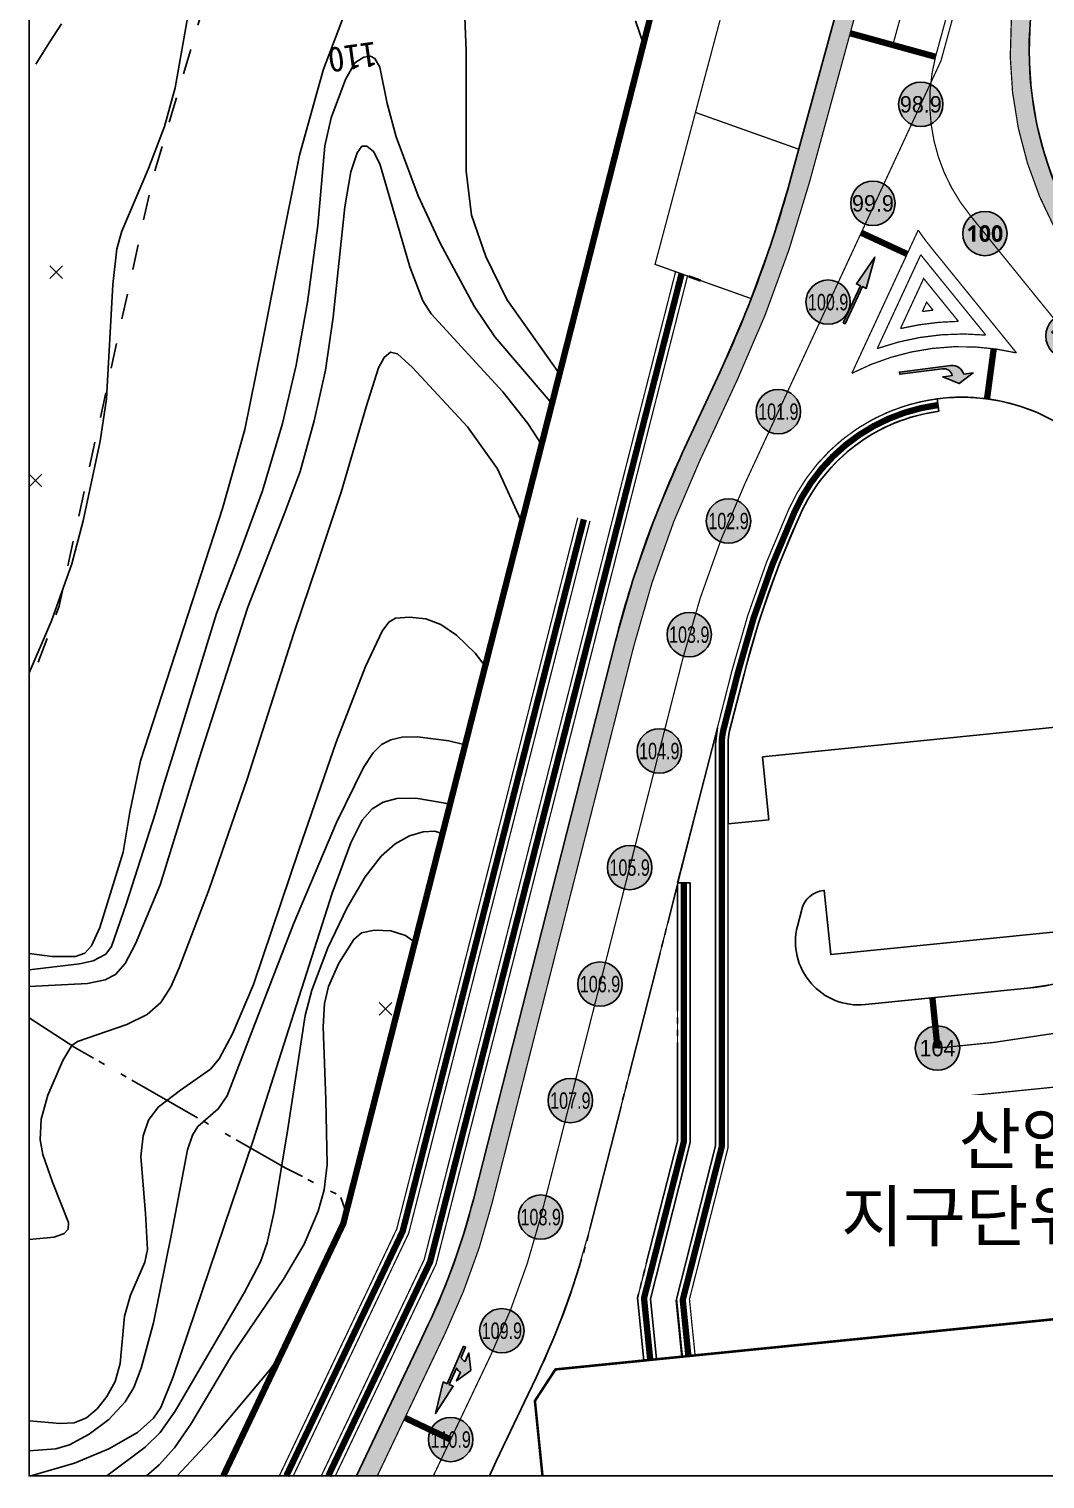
# Model space of a CAD drawing. Header units: inches. Extents: x 12 to 405, y 13 to 268.
# Drawn here: x 18.8 to 99.2, y 25 to 139.8 of the extents above; entities that cross this region are included whole.
import ezdxf
from ezdxf.enums import TextEntityAlignment as Align

# ---------------------------------------------------------------- set-up
doc = ezdxf.new("R2010")
doc.units = ezdxf.units.IN
doc.header["$MEASUREMENT"] = 0
doc.set_wipeout_variables(frame=1)
for name, pattern in [('AAC006', [9.5, 6, -0.5, 0.5, -1.5, 0.5, -0.5]), ('AZ071', [4, 2, -2]), ('CEN', [62, 60, -1, 0, -1]), ('CENTER', [2, 1.25, -0.25, 0.25, -0.25]), ('DASHED', [0.75, 0.5, -0.25]), ('PHANTOM2', [12.5, 10, -0.5, 0.5, -0.5, 0.5, -0.5])]:
    doc.linetypes.add(name, pattern=pattern)
for name, color, linetype in [('00_범례', 7, 'Continuous'), ('125', 4, 'Continuous'), ('3-노면표시', 7, 'Continuous'), ('AAC006', 7, 'AAC006'), ('AZ071', 7, 'AZ071'), ('CA0011', 7, 'Continuous'), ('CA002', 7, 'Continuous'), ('CAA001', 8, 'Continuous'), ('CAA002', 30, 'Continuous'), ('CEN', 1, 'CEN'), ('SITE_20200109$0$외형선_ISO_', 7, 'Continuous'), ('TIT', 2, 'Continuous'), ('가구1', 5, 'Continuous'), ('건축계획', 7, 'Continuous'), ('도로레벨', 5, 'Continuous'), ('도로레벨1', 7, 'Continuous'), ('도로해치', 253, 'Continuous'), ('사업부지', 7, 'Continuous'), ('성토옹벽', 6, 'Continuous'), ('솔리드', 7, 'PHANTOM2'), ('절토옹벽', 2, 'Continuous')]:
    doc.layers.add(name, color=color, linetype=linetype)
doc.styles.add('HY견고딕', font='')
doc.styles.add('HY울릉도M', font='NanumGothic.ttf')
doc.styles.add('HY헤드라인', font='H2HDRM.TTF')
doc.styles.add('SH_대대리576', font='')
doc.styles.get('HY견고딕').set_extended_font_data('DotumChe')
doc.styles.get('SH_대대리576').set_extended_font_data('NanumGothic', bold=True)

# ---------------------------------------------------------------- blocks, each defined once
blk = doc.blocks.new('NM직진')
at = {"layer": '3-노면표시'}
blk.add_hatch(color=256, dxfattribs=at).paths.add_polyline_path([(-0.1730768365396216, 1.819e-12), (-0.1730768365396216, 3.230767615360491), (-0.5192305096134078, 3.230767615360491), (-0.0865384182707203, 5.769227884570682), (0.3461536730719672, 3.230767615360491), (-1.819e-12, 3.230767615360491), (0, 0)])
blk.add_lwpolyline([(-0.1730768365396216, 1.819e-12), (-0.1730768365396216, 3.230767615360491), (-0.5192305096134078, 3.230767615360491), (-0.0865384182707203, 5.769227884570682), (0.3461536730719672, 3.230767615360491), (-1.819e-12, 3.230767615360491), (0, 0)], close=True, dxfattribs=at)
blk = doc.blocks.new('NM직우')
at = {"layer": '3-노면표시'}
h = blk.add_hatch(color=256, dxfattribs=at)
edge = h.paths.add_edge_path()
edge.add_line((0, 3.230767615358686), (0, 0))
edge.add_line((0, 0), (0.1730768365370636, 0))
edge.add_line((0.1730768365370636, 0), (0.1730768365370636, 0.8820304433823338))
edge.add_arc((0.6287692896893975, 0.3990399793935591), 0.664029668135456, 92.48451948285032, 133.334240361287, ccw=False)
edge.add_line((0.5999839641839912, 1.062445440028028), (0.5999839641839912, 0.7739840457995655))
edge.add_line((0.5999839641839912, 0.7739840457995655), (0.5999839641839912, 0.3124458150340388))
edge.add_line((0.5999839641839912, 0.3124458150340388), (1.292291310332274, 1.523983670793555))
edge.add_line((1.292291310332274, 1.523983670793555), (0.5999839641839912, 2.735521526553057))
edge.add_line((0.5999839641839912, 2.735521526553057), (0.5999839641839912, 1.985521901559081))
edge.add_arc((0.7518416335684556, 1.037743002152299), 0.9598674876833847, 99.1028341746057, 127.082419178465)
edge.add_line((0.1730768365370636, 1.803495510231002), (0.1730768365370636, 3.230767615358686))
edge.add_line((0.1730768365370636, 3.230767615358686), (0.5192305096112193, 3.230767615358686))
edge.add_line((0.5192305096112193, 3.230767615358686), (0.08653841826853181, 5.769227884569089))
edge.add_line((0.0865384182685318, 5.769227884569089), (-0.3461536730741557, 3.230767615358686))
edge.add_line((-0.3461536730741557, 3.230767615358686), (0, 3.230767615358686))
blk.add_lwpolyline([(0, 3.230767615358686), (0, 0), (0.1730768365370636, 0), (0.1730768365370636, 0.8820304433823338, -0.1801523798174008), (0.5999839641839912, 1.062445440028028), (0.5999839641839912, 0.7739840457995655), (0.5999839641839912, 0.3124458150340388), (1.292291310332274, 1.523983670793555), (0.5999839641839912, 2.735521526553057), (0.5999839641839912, 1.985521901559081, 0.1226941417341954), (0.1730768365370636, 1.803495510231002), (0.1730768365370636, 3.230767615358686), (0.5192305096112193, 3.230767615358686), (0.0865384182685318, 5.769227884569089), (-0.3461536730741557, 3.230767615358686)], format="xyb", close=True, dxfattribs=at)
blk = doc.blocks.new('NM좌회전')
at = {"layer": '3-노면표시'}
h = blk.add_hatch(color=256, dxfattribs=at)
edge = h.paths.add_edge_path()
edge.add_arc((-0.9595495732236115, 4.071449360168137), 0.9598674876828718, 1.4746845060361125, 80.89716582540711, ccw=False)
edge.add_line((0, 4.096151798044047), (0, 0))
edge.add_line((0, 0), (-0.1730768365378026, 0))
edge.add_line((-0.1730768365378026, 0), (-0.1730768365378026, 3.403844451895565))
edge.add_arc((-0.8364772293463837, 3.432746337409017), 0.6640296681360046, 357.5054136388869, 87.51548051717604)
edge.add_line((-0.8076919038412597, 4.096151798044047), (-0.8076919038412597, 3.807690403815286))
edge.add_line((-0.8076919038412597, 3.807690403815286), (-0.8076919038412597, 3.346152173049631))
edge.add_line((-0.8076919038412597, 3.346152173049631), (-1.499999249988832, 4.557690028808792))
edge.add_line((-1.499999249988832, 4.557690028808792), (-0.8076919038412597, 5.769227884568862))
edge.add_line((-0.8076919038412597, 5.769227884568862), (-0.8076919038394407, 5.019228259574447))
blk.add_lwpolyline([(-0.8076919038394407, 5.019228259574447, -0.3611191204174331), (0, 4.096151798044047), (0, 0), (-0.1730768365378026, 0), (-0.1730768365378026, 3.403844451895565, 0.4142650246982413), (-0.8076919038412597, 4.096151798044047), (-0.8076919038412597, 3.807690403815286), (-0.8076919038412597, 3.346152173049631), (-1.499999249988832, 4.557690028808792), (-0.8076919038412597, 5.769227884568862)], format="xyb", close=True, dxfattribs=at)
blk = doc.blocks.new('구배4')
at = {"layer": '도로레벨', "linetype": 'Continuous', "true_color": 0xffffff}
h = blk.add_hatch(color=7, dxfattribs=at)
edge = h.paths.add_edge_path()
edge.add_arc((297445.3605552225, 358740.1302085304), 1.755, 0, 360)
h = blk.add_hatch(color=7, dxfattribs=at)
edge = h.paths.add_edge_path()
edge.add_arc((297451.9264172204, 358732.0246332055), 1.755, 0, 360)
h = blk.add_hatch(color=7, dxfattribs=at)
edge = h.paths.add_edge_path()
edge.add_arc((297457.9493906065, 358724.5892554169), 1.755, 0, 360)
h = blk.add_hatch(color=7, dxfattribs=at)
edge = h.paths.add_edge_path()
edge.add_arc((297464.2438082989, 358716.8187788606), 1.755, 0, 360)
h = blk.add_hatch(color=7, dxfattribs=at)
edge = h.paths.add_edge_path()
edge.add_arc((297470.5381567344, 358709.0482462039), 1.755, 0, 360)
at = {"layer": '도로레벨', "color": 7, "linetype": 'Continuous'}
for centre in [(297445.3605552225, 358740.1302085304, 16.504), (297451.9264172204, 358732.0246332055, 16.504), (297457.9493906065, 358724.5892554169, 16.504), (297464.2438082989, 358716.8187788606, 16.504), (297470.5381567344, 358709.0482462039, 16.504)]:
    blk.add_circle(centre, 1.755, dxfattribs=at)
at = {"layer": '도로레벨1', "color": 5, "linetype": 'Continuous', "style": 'SH_대대리576'}
for s, p in [('100', (297445.3605552225, 358740.1302085304, 16.504)), ('101', (297451.9264172204, 358732.0246332055, 16.504)), ('102', (297457.9493906065, 358724.5892554169, 16.504)), ('103', (297464.2438082989, 358716.8187788606, 16.504)), ('104', (297470.5381567344, 358709.0482462039, 16.504))]:
    blk.add_text(s, height=1.3, dxfattribs=at).set_placement(p, align=Align.MIDDLE_CENTER)

msp = doc.modelspace()

# ---------------------------------------------------------------- hatches: boundary and pattern name
at = {"layer": '도로레벨', "linetype": 'Continuous', "true_color": 0xffffff}
h = msp.add_hatch(color=7, dxfattribs=at)
edge = h.paths.add_edge_path()
edge.add_arc((89.33887453881312, 133.7949003260135), 1.755, 0, 360)
h = msp.add_hatch(color=7, dxfattribs=at)
edge = h.paths.add_edge_path()
edge.add_arc((85.55266004402642, 125.961396133948), 1.755, 0, 360)
h = msp.add_hatch(color=7, dxfattribs=at)
edge = h.paths.add_edge_path()
edge.add_arc((82.0099847682634, 118.1447359845758), 1.755, 0, 360)
h = msp.add_hatch(color=7, dxfattribs=at)
edge = h.paths.add_edge_path()
edge.add_arc((78.07154808744076, 109.481841727348), 1.755, 0, 360)
h = msp.add_hatch(color=7, dxfattribs=at)
edge = h.paths.add_edge_path()
edge.add_arc((74.13546261014403, 100.8232118325675), 1.755, 0, 360)
h = msp.add_hatch(color=7, dxfattribs=at)
edge = h.paths.add_edge_path()
edge.add_arc((71.02926764611607, 91.83860529209664), 1.755, 0, 360)
h = msp.add_hatch(color=7, dxfattribs=at)
edge = h.paths.add_edge_path()
edge.add_arc((68.66194280962213, 82.62607008825466), 1.755, 0, 360)
h = msp.add_hatch(color=7, dxfattribs=at)
edge = h.paths.add_edge_path()
edge.add_arc((66.31762105544317, 73.40748562467229), 1.755, 0, 360)
h = msp.add_hatch(color=7, dxfattribs=at)
edge = h.paths.add_edge_path()
edge.add_arc((63.97329930126421, 64.18890116103171), 1.755, 0, 360)
h = msp.add_hatch(color=7, dxfattribs=at)
edge = h.paths.add_edge_path()
edge.add_arc((90.65965695647742, 59.12354795787428), 1.755, 0, 360)
h = msp.add_hatch(color=7, dxfattribs=at)
edge = h.paths.add_edge_path()
edge.add_arc((61.62897754708524, 54.97031669744933), 1.755, 0, 360)
h = msp.add_hatch(color=7, dxfattribs=at)
edge = h.paths.add_edge_path()
edge.add_arc((59.28463395810672, 45.75173779322245), 1.755, 0, 360)
h = msp.add_hatch(color=7, dxfattribs=at)
edge = h.paths.add_edge_path()
edge.add_arc((56.21312864110791, 36.75981585118166), 1.755, 0, 360)
h = msp.add_hatch(color=7, dxfattribs=at)
edge = h.paths.add_edge_path()
edge.add_arc((52.16311933074599, 28.15350618552361), 1.755, 0, 360)
at = {"layer": '사업부지', "linetype": 'Continuous', "ltscale": 10}
h = msp.add_hatch(dxfattribs=at)
h.set_pattern_fill('AR-HBONE', color=8, scale=0.1, style=0)
h.set_pattern_definition([(45, (-264108.8776523283, -407458.6986066158), (0, 0.565685424949238), [1.200000000000001, -0.4000000000000004]), (135, (-264108.5948096028, -407458.4157639033), (0, 0.565685424949238), [1.2, -0.4])])
edge = h.paths.add_edge_path()
edge.add_arc((126.4090423749642, 138.0775847603934), 28.50000000067526, 164.7264985139124, 219.0089492971459, ccw=False)
edge.add_line((98.91568081462742, 145.5852521844924), (109.5491859205997, 184.5255492721469))
edge.add_arc((113.890243002714, 183.3401281052054), 4.499999992579293, 90.00000006447777, 164.7264985574904, ccw=False)
edge.add_line((113.8902429976499, 187.8401280977548), (114.6837468781507, 187.8401280977548))
edge.add_arc((114.6837468781507, 189.3401280977548), 1.5, 270, 0)
edge.add_line((116.1837468781507, 189.3401280977548), (113.8902429976499, 189.3401280977548))
edge.add_arc((113.8902429978828, 183.3401280971727), 6.000000000577955, 90.00000000222337, 164.726498495999)
edge.add_line((108.1021668800151, 184.9206896620587), (97.46866178894402, 145.9803925771982))
edge.add_arc((126.4090423728105, 138.0775847456669), 29.99999999934917, 164.7264984801628, 219.0089492619996)
edge.add_line((103.0976126977241, 119.1943316767708), (113.65874943519, 106.1565783126996))
edge.add_line((113.65874943519, 106.1565783126996), (115.1752368696964, 104.2844702751161))
edge.add_line((115.1752368696964, 104.2844702751161), (121.9009047486818, 95.98161388288895))
edge.add_arc((120.9567421118029, 97.14718537877957), 1.499999998962363, 309.0089484785146, 39.00894848476893)
edge.add_line((122.1223136075771, 98.09134801577488), (116.340808365587, 105.2286329279439))
edge.add_line((116.340808365587, 105.2286329279439), (114.8243209310806, 107.10074096739))
edge.add_line((114.8243209310806, 107.10074096739), (104.2631841936147, 120.13849433053))
h = msp.add_hatch(dxfattribs=at)
h.set_pattern_fill('AR-HBONE', color=8, scale=0.1, style=0)
h.set_pattern_definition([(45, (-274192.9269662759, -385499.3907729535), (0, 0.565685424949238), [1.200000000000001, -0.4000000000000004]), (135, (-274192.6441235653, -385499.107930241), (0, 0.565685424949238), [1.2, -0.4])])
edge = h.paths.add_edge_path()
edge.add_line((44.70777565622689, 25.28117417365024), (46.36865950012566, 25.28117417365024))
edge.add_line((46.36865950012566, 25.28117417365024), (48.5505849161184, 29.87073021016727))
edge.add_line((48.5505849161184, 29.87073021016727), (51.0718641617334, 35.17409768428365))
edge.add_line((51.0718641617334, 35.17409768428365), (51.72376542175175, 36.54533489055643))
edge.add_arc((1.148284006956828, 60.58947508323649), 55.99999997961187, 334.5730714387743, 345.7319042748742)
edge.add_line((55.42085864031674, 46.78774908378432), (66.64885448301197, 90.93963555626283))
edge.add_arc((148.057716447953, 70.2370465109841), 83.99999998614864, 155.136387039377, 165.7319042462983, ccw=False)
edge.add_line((71.84357396149994, 105.555660365221), (74.8052673974073, 111.9467074461998))
edge.add_arc((-15.92585460459827, 153.9926763270767), 99.9999999888662, 335.1363870308743, 344.7264985155114)
edge.add_line((80.54208067441346, 127.6499836184801), (93.5461155810392, 175.2712503337086))
edge.add_arc((42.65927970791222, 189.1670200723008), 52.74999981638522, 344.7264992158724, 345.4516607360083)
edge.add_arc((87.91029015565277, 177.4235734893725), 5.999999994584322, 345.4516599484725, 90.0000264669585)
edge.add_line((87.91028738403679, 183.4235734828533), (82.90892792129875, 183.4235711647914))
edge.add_arc((84.40892792129875, 183.4235718632833), 1.500000002793968, 180.0000266590735, 270.0000267657952)
edge.add_line((84.40892862165333, 181.923571859558), (87.9102880694902, 181.9235734828533))
edge.add_arc((87.91029015565277, 177.4235734819219), 4.500000000157605, 345.45166002640866, 90.00002656184682, ccw=False)
edge.add_arc((42.6592796781099, 189.1670201812656), 51.24999989249027, 344.7264991352543, 345.4516606554489, ccw=False)
edge.add_line((92.0990965553558, 175.6663907254831), (79.09506164873005, 128.0451240111859))
edge.add_arc((-15.92585461949943, 153.9926763587416), 98.49999999961857, 335.13638701751415, 344.72649850068575, ccw=False)
edge.add_line((73.44430055106045, 112.5773969786958), (70.48260713005425, 106.1863498986484))
edge.add_arc((148.057716447953, 70.23704645696739), 85.50000000971745, 155.136387003055, 165.7319042117385)
edge.add_line((65.19512479389073, 91.30932464550892), (53.96712896609665, 47.15743817396174))
edge.add_arc((1.148284006956828, 60.58947513352791), 54.49999999983003, 334.57307138846335, 345.7319042254435, ccw=False)
edge.add_line((50.36906503522755, 37.18937436219016), (49.7171637752092, 35.81813715405474))
edge.add_line((49.7171637752092, 35.81813715405474), (47.19588454449536, 30.51476968086968))
edge.add_line((47.19588454449536, 30.51476968086968), (44.70777565622689, 25.28117417365024))

# ---------------------------------------------------------------- linework, layer by layer
msp.add_lwpolyline([(18.82665595794083, 268.0111741536082), (281.1495063939129, 268.0111741536082), (281.1495063939129, 25.2811741717876), (18.82665595794083, 25.2811741717876)], close=True)
at = {"layer": '125', "color": 8, "linetype": 'Continuous', "elevation": -109.4066817376595}
msp.add_lwpolyline([(159.8916685470379, 25.2811741717876), (158.0524719693697, 43.53432429402778), (60.45004463577629, 33.6998546748207), (58.82771243536831, 31.21412053432027), (59.42551906788708, 25.28117417365024)], dxfattribs=at)
at = {"layer": 'AAC006', "color": 8, "elevation": 106.0973182623406, "flags": 128}
msp.add_lwpolyline([(18.82665599007146, 61.50543814695152), (22.44524534661309, 59.17738435121896), (39.13554534930722, 49.61578435155275), (43.45654534418122, 47.41278435273739), (43.7931453498079, 46.40428435041281), (43.82917664069669, 45.55738845917108)], dxfattribs=at)
at = {"layer": 'AZ071', "color": 8, "elevation": 106.0973182623406, "flags": 128}
msp.add_lwpolyline([(42.65184535700814, 146.0821843527508), (40.99914535004632, 150.9557843504724), (38.07304534930722, 156.7146843511862), (37.71404535192983, 156.9050843527791), (37.08934535700814, 156.6522843510163), (35.30514534432427, 150.5594843521965), (28.65734534580247, 128.1516843520355), (21.20304535944001, 94.09968435189398), (18.82665599007146, 87.68403713202747)], dxfattribs=at)
at = {"layer": 'CA002', "color": 8}
for points, elevation in [([(20.46684536952512, 121.0176843514917), (21.46684535462396, 120.0176843505603)], 209.0271182623406), ([(21.46684535462396, 121.0176843514917), (20.46684536952512, 120.0176843505603)], 209.0271182623406), ([(18.8328453512861, 104.5308843514201), (19.8328453512861, 103.5308843504888)], 208.9107182623406), ([(19.8328453512861, 104.5308843514201), (18.8328453512861, 103.5308843504888)], 208.9107182623406), ([(46.52394535262124, 62.73138435168835), (47.52394535262124, 61.73138435261967)], -23.50400000000002), ([(47.52394535262124, 62.73138435168835), (46.52394535262124, 61.73138435261967)], -23.50400000000002)]:
    msp.add_lwpolyline(points, dxfattribs=dict(at, elevation=elevation))
at = {"layer": 'CAA001', "color": 8, "flags": 128}
for points, elevation in [([(18.82665599007146, 65.32014855074408), (22.81490524727838, 65.78881935759159), (23.88658095020787, 66.0380854837847), (24.9047996761276, 66.5652308536944), (25.36019388455884, 67.15112361482056), (26.50579378623502, 70.50220163616063), (28.78934534508721, 77.65718435200574), (29.42801958937184, 79.82872388868304), (30.33700796086328, 82.7084159598005), (33.64401192087666, 93.50222135691615), (35.45661612469689, 98.26664433053406), (37.29466608781354, 103.209827842961), (38.8774806918575, 108.5528281292197), (39.95412703473107, 113.1675326021639), (40.83565453309552, 118.143825095917), (41.66115908939378, 124.198228430773), (42.2063777806236, 130.4984618246806), (42.7077268870546, 132.7258054929105), (43.84744161982076, 135.7527201984328), (44.5879137428476, 137.0630906231952), (45.2876619013025, 137.5372203903523), (45.8294209303333, 137.6118048623455), (46.18105067927377, 137.4070369534445), (46.55481516439454, 136.7377478022379), (47.14206566531197, 133.8639214493585), (47.85510118920342, 131.2104634668929), (49.58828044552342, 126.5629876394075), (51.34813327211873, 122.8186357075599), (54.0316475095226, 117.8195131568489), (55.65735738594071, 115.398296182814), (59.87762214858071, 110.4586032208306), (60.17002396900193, 110.0930479064834)], 216.0973182623406), ([(49.34185556191937, 67.51340418106588), (48.59468538183705, 68.03289998865398), (47.43812230844037, 68.40064525588127), (46.15141305942075, 68.46383435076746), (45.12228321153657, 68.23114556616815), (44.49873980004327, 67.72642797308686), (43.31180231887834, 65.85302920716526), (42.50361362714307, 63.98901391665163), (42.19580019135014, 62.65682046285542), (42.08620013911263, 60.80446319172802), (42.30197457093732, 55.0283586800349), (42.40159586686627, 49.91167948937687), (42.16960180420415, 47.9199220815924), (41.69268136341111, 46.20928702580454), (40.57926469165818, 43.6153684051958), (38.95502415914075, 40.85274145084145), (34.86604658383862, 34.84058369586887), (31.61266615111367, 29.36399875378879), (30.32938123363988, 27.48456930818679), (29.11965409535901, 26.14651507588746), (28.12714845556752, 25.28117417248609)], 226.0973182623406)]:
    msp.add_lwpolyline(points, dxfattribs=dict(at, elevation=elevation))
at = {"layer": 'CAA002', "color": 8, "flags": 128}
for points, elevation in [([(18.82665599007146, 66.61004624499651), (20.64562802631394, 66.37047583500566), (22.50209981817738, 66.37724961696836), (23.23708972949521, 66.64493679052862), (23.7728370191528, 67.21139740555259), (24.43659510333077, 68.67553022115203), (24.66204535085694, 69.43408435194465), (26.26335405427949, 74.6363979324949), (26.78786615151898, 77.78223448044332), (27.63311005253331, 81.85173310509595), (34.11212354022996, 101.8046329615888), (35.90287452060716, 108.0621739875776), (37.2123945118858, 114.5780072024343), (38.6252080114557, 121.8972012361762), (40.22378940004842, 129.7763998981816), (41.62924536187188, 134.8886843517673), (42.11502928156392, 136.5799248561514), (43.28870836514966, 139.6913183860731), (44.71694699544446, 143.4886357996863)], 215.0973182623406), ([(31.45393928010003, 141.2196000915271), (30.39163967091577, 135.0927778434259), (29.54491446036832, 132.0363201720891), (28.26567923147218, 128.7072209723544), (26.16728126127259, 123.7602105856192), (25.77911981064813, 122.3506432881829), (25.46329279858605, 119.5349101050076), (24.95263681430356, 110.4894998938096), (24.45692785698907, 107.1348603794602), (23.11443485934274, 100.8294358959672), (22.20272648949162, 97.42762718333574), (20.59529477972524, 92.91497929471257), (18.82665599007146, 88.82705568040433)], 210.0973182623406), ([(53.24598241467015, 142.0100951770571), (53.3792388649656, 138.0192878803489), (53.39076856393353, 128.5094515512017), (53.81914166230695, 125.0302769027901), (54.94361878056066, 121.7652057919902), (56.60230596978204, 118.3630642256019), (60.77715573329465, 112.4804741850373)], 215.0973182623406), ([(67.4088900448753, 138.5584657153365), (66.77921943981187, 140.4020750912157)], 210.0973182623406), ([(18.82665599007146, 63.98445106374743), (23.44833309072988, 64.22905021889778), (24.85320637244718, 64.518736454497), (25.6698784889652, 64.94115564397248), (26.41820318121449, 65.81793426333638), (27.23972811419503, 67.36180707796188), (29.19544515628354, 72.03017161863568), (30.64876536149518, 76.74804435188594), (32.2758844407274, 82.03016730381819), (36.1352231116964, 94.02241766809198), (39.00373145062463, 101.3779648121697), (40.2668378712608, 104.7488632051525), (41.38223209101693, 108.762719963516), (42.27454645056264, 112.7487034144131), (42.88045059759156, 116.949444575074), (43.78478100020425, 125.6874190250662), (44.28354848045842, 128.4396035446105), (44.77389196176068, 129.9433518301946), (45.14907257873551, 130.4708354229358), (45.5452445061876, 130.4767156111327), (46.06998301167027, 130.0671683026728), (46.5618891926481, 129.0762684269127), (48.94657654184834, 120.9477313867089), (49.97564228493707, 118.2418535759923), (50.6114892872049, 117.2252895998088), (56.2822453441097, 111.0567843521264), (58.25727326292531, 108.553185357551), (59.35234840828912, 106.8776994820935)], 217.0973182623406), ([(18.82665599007146, 43.97469882744076), (20.818848809786, 44.16478194652768), (21.59341990072267, 44.44700674510273), (21.92481665927903, 44.78790386005016), (21.9441550435497, 45.32043051051619), (20.69638620931642, 48.50736500306698), (19.91231310982243, 50.69363824168863), (19.69977538902299, 51.86722087378325), (19.7985827984287, 53.49084247911992), (20.32416284698979, 55.39967282938483), (21.48920284826295, 58.15483567102524), (22.2021282823755, 59.32797798777642), (22.66383506972329, 59.65516850801828), (26.55028999466435, 60.98200955784591), (28.16923796255128, 61.78467035836252), (29.25006788093583, 62.7399387767789), (30.0519780727102, 63.98218229396912), (30.70834534484879, 65.47688435188206), (33.07344866413609, 71.702584300029), (36.06585732717053, 80.4042302973819), (39.77281700689332, 91.94700514136525), (41.6567338319494, 97.5785428172228), (43.50704534966485, 103.0969843518239), (45.47264521438615, 109.8485106395808), (46.46541368085877, 112.9351883482439), (46.89634237308042, 113.7667313160625), (47.39859192688004, 114.194236337046), (47.96874303240315, 114.0428300749761), (49.16095470506684, 112.9630798248825), (53.48764534909265, 108.2733843520534), (55.86823042351739, 104.9459625406441), (57.7933637263252, 100.7472987033677)], 219.0973182623406), ([(18.82665599007146, 29.63660498692366), (21.29530707616345, 29.42181120424243), (22.38433115798966, 29.47707115470143), (23.36102402824895, 29.8794023821381), (24.21239114422337, 30.5792164959264), (24.99195933956639, 31.55585191662135), (25.6260493310167, 32.73351117579909), (26.02415525037782, 34.1751450522122), (26.36861798781888, 37.92640110834213), (26.84977669138448, 39.57149377076598), (27.98796386141316, 42.19533455821397), (28.18222748357789, 43.19479250519248), (28.02812871951596, 46.03013734782758), (27.67677254099385, 50.54315598758581), (27.85007566828267, 52.17202180794152), (28.27279237527387, 53.41657545773955), (29.02640186864869, 54.46102512146058), (30.79161500055329, 55.79873384891721), (33.17282707113759, 57.46629546939107), (33.85929132122533, 58.27670514194938), (34.92353223878877, 60.2491372859356), (36.5689393194391, 64.15761196038397), (40.18113670367734, 74.87112375612082), (43.10221684593694, 83.31574268436702), (45.42599154133336, 89.32633219084414), (46.75024267155663, 92.10690616241368), (47.27398762721555, 92.83376319597187), (47.80725125092999, 93.12885535119744), (48.92045520860688, 93.2197415920225), (50.2108077915384, 93.08111326473477), (51.38632409889237, 92.64820730483802), (52.62970600146787, 91.80003560225191), (54.0978104235603, 90.38100551890852), (54.89598648864762, 89.35393222684684)], 222.0973182623406), ([(18.82665599007146, 27.24718496280434), (20.94420117754476, 27.4296161903319), (22.02824509758489, 27.74532505760612), (23.5829867335035, 28.57128720993819), (25.12817301470773, 29.74533611985566), (26.43722069878118, 31.13325181773575), (27.11472364384667, 32.26390595624866), (27.70298921186463, 33.79270744959535), (28.66569720823304, 37.37566488033804), (30.09756684917943, 44.42890225241604), (31.35529429335133, 51.07143662295016), (31.74000131208436, 52.23120431120219), (32.18333095926778, 52.92278809270533), (33.78977734465138, 54.30997087417813), (34.50660370904939, 55.34512834234806), (36.53274968881146, 60.6157893248153), (39.76953285057084, 69.0121514525515), (43.14927738029496, 76.96841916705193), (45.26749058682458, 81.33022596857222), (46.04327455777661, 82.48559090199592), (46.70791665334241, 83.1325027680275), (47.42215093094842, 83.52159490978988), (48.3202269138767, 83.73136524746837), (49.53105964381234, 83.76208949538591), (52.02309607584016, 83.43206110021742), (53.31075698751943, 83.12032883505049)], 223.0973182623406), ([(18.96948819477097, 25.28117417434873), (22.42697959262864, 26.2783462170762), (25.12910514194505, 27.41116709804805), (27.40230595190064, 28.7227909116325), (28.67355693001286, 29.84291194549473), (29.24671818930642, 30.6836993720633), (30.23336890954511, 33.12576521451297), (36.56274536866681, 51.81289823989096), (42.80938628930585, 71.38031896839561), (44.2663465203716, 75.36398966780575), (45.17010638732449, 77.1544539628801), (45.95908380169408, 78.0556239791465), (46.82861339170472, 78.58616000304642), (47.89848775286214, 78.87548134273561), (49.39877743143575, 78.89539753536405), (51.72468086201684, 78.49034303876283), (52.10633516926305, 78.3841768417758)], 224.0973182623406), ([(24.97487812358872, 25.2811741687608), (28.02305514235036, 27.5443242879835), (29.20780935008065, 28.7206766352308), (30.38356485087411, 30.39804852272096), (35.82944659013287, 39.76233970171484), (37.13488664347665, 42.22077870352837), (37.64522439856069, 43.70466944559189), (38.22056604046361, 46.18925636804374), (39.29282755274312, 52.72752221098813), (40.65745752174394, 61.70458728897097), (41.17997179049985, 63.71686778667095), (42.46535379309194, 67.04490986543419), (43.95294535774724, 70.20589072893085), (45.40927847344415, 72.66486110056462), (46.66835626084344, 74.29569937179508), (47.77944122869508, 75.28851830105009), (48.9049228193237, 75.90740101861479), (49.98920246083276, 76.23326398136737), (50.92337148506181, 76.27518373525413), (51.5164004327728, 76.06437440107288)], 225.0973182623406), ([(30.52999999243752, 25.28117417062344), (33.46495859939591, 28.41575258488479), (37.87198304254548, 33.66253921745988), (38.80991861838834, 34.99966467900845)], 227.0973182623406)]:
    msp.add_lwpolyline(points, dxfattribs=dict(at, elevation=elevation))
at = {"layer": 'CEN', "color": 8, "linetype": 'Continuous', "elevation": -109.4066817376595}
msp.add_lwpolyline([(44.70777564132572, 25.2811741717876), (49.7171637752092, 35.81813715405474)], dxfattribs=at)
at = {"layer": 'SITE_20200109$0$외형선_ISO_', "color": 8}
for p, q in [((21.40196308875443, 140.1497395430476, -109.4066817376595), (20.41862021768452, 138.6551335659594, -109.4066817376595)), ((20.41862021768452, 138.6551335659594, -109.4066817376595), (19.37177981818081, 136.9752492309333, -109.4066817376595))]:
    msp.add_line(p, q, dxfattribs=at)
at = {"layer": 'TIT', "color": 8, "const_width": 0.2, "elevation": -109.4066817376595, "flags": 128}
msp.add_lwpolyline([(59.42551906788708, 25.28117417365024), (58.82771243536831, 31.21412053432027), (60.45004463577629, 33.6998546748207), (158.0524719693697, 43.53432429402778), (159.8916685470379, 25.2811741717876)], dxfattribs=at)
at = {"layer": '가구1', "color": 8, "linetype": 'CENTER', "ltscale": 3, "const_width": 0.5, "elevation": -109.4066817376595, "flags": 128}
msp.add_lwpolyline([(281.1495063939129, 34.49830077036927), (264.0189017095601, 30.08587229165892), (260.2619017102753, 28.53187229025821), (253.5319017210041, 35.29187229096601), (214.5569017120634, 31.32387229155461), (197.7969017216002, 41.11487228989313), (191.0819017180239, 48.60187229055623), (184.1889017113482, 53.98787229049663), (177.0399017372167, 57.09487229127149), (165.844901714567, 59.60787229060838), (158.4229017236269, 62.60087229039232), (155.2059017159975, 63.85687229137579), (152.2849017121828, 65.0278722914652), (150.6149017252958, 74.86987229164401), (143.5909017213619, 81.93287229079465), (135.4899017252958, 88.42387229118208), (125.2849017270839, 99.13587229054133), (121.2969017216003, 106.3378722901241), (119.4889017381704, 109.6028722897888), (106.0159017183817, 123.7658722913609), (103.1479017176664, 131.072872292322), (102.6509017237461, 143.5858722916589), (105.7099017092025, 155.4608722916589), (112.538901720289, 166.197872292322), (116.3729017266071, 173.5298722908617), (117.9329017140901, 181.3788722912566), (116.1839017161167, 187.1718722899229), (116.1834762581623, 194.0388186667831), (116.1839017161167, 224.6778722918377), (116.9109017142093, 225.9468722912268), (99.90290171289803, 230.3148722900794), (83.99390171850087, 234.4828722915397), (82.90890171015621, 235.2078722911672), (82.90890171015621, 166.7748722900421), (74.68290171409012, 167.1618722901464), (43.67690171683194, 45.23687229033271), (42.68755698585869, 43.15584192711572), (34.18974329913021, 25.28117417551289)], dxfattribs=at)
at = {"layer": '도로레벨', "color": 7, "linetype": 'Continuous'}
for centre in [(89.33887453881312, 133.7949003260135, -125.9106817376595), (85.55266004402642, 125.961396133948, -125.9106817376595), (82.0099847682634, 118.1447359845758, -125.9106817376595), (78.07154808744076, 109.481841727348, -125.9106817376595), (74.13546261014403, 100.8232118325675, -125.9106817376595), (71.02926764611607, 91.83860529209664, -125.9106817376595), (68.66194280962213, 82.62607008825466, -125.9106817376595), (66.31762105544317, 73.40748562467229, -125.9106817376595), (63.97329930126421, 64.18890116103171, -125.9106817376595), (90.65965695647742, 59.12354795787428, -125.9106817376595), (61.62897754708524, 54.97031669744933, -125.9106817376595), (59.28463395810672, 45.75173779322245, -125.9106817376595), (56.21312864110791, 36.75981585118166, -125.9106817376595), (52.16311933074599, 28.15350618552361, -125.9106817376595)]:
    msp.add_circle(centre, 1.755, dxfattribs=at)
at = {"layer": '도로해치', "color": 8, "elevation": -109.4066817376595, "flags": 128}
for points in [[(44.70777564132572, 25.28117416899363), (47.19588454449536, 30.51476968086968), (49.7171637752092, 35.81813715405474), (50.36906503522755, 37.18937436219016, 0.0487281056979027), (53.96712896609665, 47.15743817396174), (65.19512479389073, 91.30932464830289, -0.0462646315041099), (70.48260713005425, 106.1863498986484), (73.44430055106045, 112.5773969786958, 0.041869195533845), (79.09506164873005, 128.0451240111859), (92.0990965553558, 175.6663907254831, 0.0031641245940022)], [(98.91568081462742, 145.5852521844924, 0.2413826037789644), (104.2631841936147, 120.13849433053), (114.8243209310806, 107.10074096739), (116.340808365587, 105.2286329279439), (122.1223136075771, 98.09134801577488, -0.4142135624000127), (121.9009047486818, 95.98161388288895), (121.9009047486818, 95.98161388288895), (121.9009047486818, 95.98161388288895), (121.9009047486818, 95.98161388288895), (140.8968582340515, 72.53105455923537, 0.14801059241067), (165.3482523449695, 55.94349716890315), (164.4252814092672, 56.23121845077435, -0.102992130512165), (188.6520713456904, 42.76083101059953), (194.8091213741337, 37.43961287576417, 0.1069533271413453), (217.0855731555258, 25.2811741717876, 0.1069533271413453)]]:
    msp.add_lwpolyline(points, format="xyb", dxfattribs=at)
at = {"layer": '사업부지', "color": 8, "linetype": 'PHANTOM2', "ltscale": 10, "const_width": 0.3, "elevation": -109.4066817376595, "flags": 128}
msp.add_lwpolyline([(281.1495063366366, 34.49830075244131), (264.0189017416907, 30.08587229235741), (260.2619017424059, 28.5318722909567), (253.5319017233325, 35.2918722916645), (214.5569017292929, 31.3238722922531), (197.7969017239285, 41.11487229152294), (191.0819017203522, 48.60187229218604), (184.1889017285777, 53.98787229212644), (177.039901739545, 57.09487229103866), (165.8449017317964, 59.60787229316952), (158.4229017259552, 62.60087229015949), (155.2059017183258, 63.85687229300561), (152.2849017294122, 65.02787229216369), (150.6149017276241, 74.8698722923425), (143.5909017236902, 81.93287229056182), (135.4899017276241, 88.42387229188057), (125.2849017294122, 99.13587229217114), (121.2969017239286, 106.3378722908226), (119.4889017255975, 109.6028722904873), (106.01590172071, 123.7658722920594), (103.1479017199947, 131.0728722930205), (102.6509017409755, 143.5858722914261), (105.709901726432, 155.4608722923574), (112.5389017226173, 166.1978722930205), (116.3729017289354, 173.5298722915602), (117.9329017313196, 181.3788722910238), (116.183901718445, 187.1718722906214), (116.1834762604906, 194.0388186693442), (116.183901718445, 224.6778722925362), (116.9109017314388, 225.9468722928566), (99.9029017301275, 230.3148722898466), (83.99390172082917, 234.4828722922382), (82.90890174228684, 235.2078722918657), (82.90890174228684, 166.7748722926033), (74.68290173131959, 167.1618722927076), (43.67690171916024, 45.2368722910312), (42.68755700308816, 43.15584192874553), (34.18964128810899, 25.28095958179506)], dxfattribs=at)
at = {"layer": '사업부지', "color": 8, "linetype": 'Continuous', "ltscale": 10, "const_width": 0.1, "elevation": -109.4066817376595, "flags": 128}
for points in [[(104.2631841936147, 120.13849433053, -0.2413826037790731), (98.91568081462742, 145.5852521844924), (109.5491859205997, 184.5255492721469, -0.3381239100097033), (113.8902429976499, 187.8401280977548), (114.6837468781507, 187.8401280977548, 0.4142135623730951), (116.1837468781507, 189.3401280977548), (116.1837468781507, 189.3401280977548), (116.1837468781507, 189.3401280977548), (113.8902429976499, 189.3401280977548, 0.338123910011505), (108.1021668800151, 184.9206896620587), (97.46866178894402, 145.9803925771982, 0.2413826037724775), (103.0976126977241, 119.1943316767708), (113.65874943519, 106.1565783126996), (115.1752368696964, 104.2844702751161), (121.9009047486818, 95.98161388288895), (121.9009047486818, 95.98161388288895), (121.9009047486818, 95.98161388288895, 0.4142135624000127), (122.1223136075771, 98.09134801577488), (116.340808365587, 105.2286329279439), (114.8243209310806, 107.10074096739)], [(79.69446482146145, 130.2401610706718), (71.52154308939339, 133.1511830809311), (68.32661989713074, 121.1312356871338), (75.92787258708836, 118.423830427301, 0.0257256039893068), (79.09506164873005, 128.0451240111859)], [(90.18043993795277, 122.4313579472498, -0.0241076993618773), (89.13393554473282, 123.8390502008394), (83.88500294471146, 112.5123628453136, -0.17812778286766), (96.90653627002598, 114.1279728934885)], [(89.4054562934673, 121.7993681599171, -0.0015050933823472), (89.33238606536747, 121.8889378878073), (85.8943192848003, 114.4699232802511, -0.1094358830457324), (94.47975127780796, 115.5351365591184)], [(89.56534038865925, 120.0132814646483), (87.73066376531483, 116.054227291678, -0.0551238261110296), (92.31191070759655, 116.6226325939194)], [(89.79810734475018, 118.1372206863732), (89.45646974826218, 117.3999998812349, -0.0097693550222453), (90.30954990172745, 117.5058433982329)]]:
    msp.add_lwpolyline(points, format="xyb", close=True, dxfattribs=at)
for points in [[(98.64887139582993, 183.7607166637451, -0.0426038047730065), (96.92249331260086, 174.3492560899601), (87.12686117375256, 138.4772814149753)], [(102.1326682009733, 183.4243244091765, -0.0426038047728877), (100.2988710441625, 173.4272618424864), (90.50323892021538, 137.5552871693642)], [(102.6349742748773, 183.4243244091765, -0.042804492427034), (100.7812107243574, 173.2955483776302), (90.93541001165272, 137.2398544830055)], [(92.0990965553558, 175.6663907254831), (79.09506164873005, 128.0451240111859, -0.041869195533845), (73.44430055106045, 112.5773969786958), (70.48260713005425, 106.1863498986484, 0.0462646315041099), (65.19512479389073, 91.30932464550892), (53.96712896609665, 47.15743817396174, -0.0487281056979027), (50.36906503522755, 37.18937436219016), (49.7171637752092, 35.81813715405474), (47.19588454449536, 30.51476968086968), (44.70777564132572, 25.28117416899363)], [(46.3686594852245, 25.28117416992495), (48.5505849161184, 29.87073021016727), (51.0718641617334, 35.17409768428365), (51.72376542175175, 36.54533489055643, 0.0487281056977111), (55.42085864031674, 46.78774908378432), (66.64885448301197, 90.93963555626283, -0.0462646315040753), (71.84357396149994, 105.555660365221), (74.8052673974073, 111.9467074461998, 0.0418691955338259), (80.54208067441346, 127.6499836184801), (93.5461155810392, 175.2712503337086, 0.0031641245937976)], [(52.1631193050182, 28.15329162131707), (54.68439856553437, 33.45665909357081), (55.33629979575039, 34.82789630263755, 0.0487281056979701), (59.29747112477185, 45.80191150873611), (70.52546695256592, 89.95379798121462, -0.0462646315039562), (75.47281884038807, 103.8738216078625), (82.07259832704426, 118.1155054812104), (84.62926492476822, 123.6325439615891)], [(81.7102647461927, 71.59730599827776), (81.65759429717423, 71.5919688056008, 0.3150386648912545), (79.9209190943277, 70.09507732100496), (79.58435675883652, 68.77161209292422, 0.5208026253644704), (84.93317935252549, 62.56468612614731), (97.7776410319841, 63.86357621669481, 0.1460382760579592), (108.3542482146061, 68.22113891511867), (108.3542482146061, 68.22113891511867, 0.4149937128567512), (111.272788900975, 96.39226615808616), (111.2728440054691, 96.3923107898579), (108.9588555880821, 99.24893616426448), (108.9588555284774, 99.24893610465983), (104.2466858365572, 105.0661231363908), (104.2466858365572, 105.0661231363908), (104.2466858365572, 105.0661231363908, 0.5600523660661167), (78.88636358464123, 101.7223437578202, 0.0445611053192792), (74.40207942211987, 88.96796040430377), (63.17408359432579, 44.8160739336879, -0.0487281056979035), (58.9488341846502, 33.11045771378735), (58.29693293953301, 31.73922050472061), (55.775653693918, 26.43585303246687)], [(90.65931703532101, 59.12333876553635), (95.13633205378414, 59.5760747837619, 0.1460382760582549), (126.86615360165, 72.64876287717084), (127.5098876544273, 73.17021492596427)]]:
    msp.add_lwpolyline(points, format="xyb", dxfattribs=at)
msp.add_lwpolyline([(87.47509217644097, 158.7331121415616), (78.92531183743836, 161.0056588883297), (71.52154308939339, 133.1511830809311), (79.69446482146145, 130.2401610706718)], close=True, dxfattribs=at)
at = {"layer": '사업부지', "color": 8, "linetype": 'Continuous', "ltscale": 10, "elevation": -109.4066817376595, "flags": 128}
for points, const_width in [([(83.7551636585033, 139.4164147768886), (90.50323892021538, 137.5552871693642)], 0.5), ([(84.62960480535389, 123.6325385897205), (88.25884968424202, 121.9506998332934)], 0.5), ([(95.10549311721684, 114.4574116618157), (94.57619156325222, 110.4925863333763)], 0.5), ([(90.25687145078541, 63.10304196279208), (90.65931703532101, 59.12333876553635)], 0.5), ([(52.1631193050182, 28.15329162131707), (48.5505849161184, 29.87073021016727)], 0.5), ([(55.22670665765168, 25.28117416992495), (55.775653693918, 26.43585303246687)], 0.1)]:
    msp.add_lwpolyline(points, dxfattribs=dict(at, const_width=const_width))
at = {"layer": '사업부지', "color": 8, "linetype": 'DASHED', "ltscale": 2, "const_width": 0.1, "elevation": -109.4066817376595, "flags": 128}
for points in [[(90.93541001165272, 137.2398544830055), (84.62960480535389, 123.6325385897205)], [(50.79768307888867, 25.28117417365024), (52.1631193050182, 28.15329162131707)]]:
    msp.add_lwpolyline(points, dxfattribs=at)
msp.add_lwpolyline([(99.86706214034916, 116.8280325234653), (93.27974415207268, 124.9600953227625, -0.2401577513303165), (90.50323892021538, 137.5552871693642)], format="xyb", dxfattribs=at)
at = {"layer": '사업부지', "color": 8, "linetype": 'Continuous', "ltscale": 10, "elevation": -109.4066817376595, "flags": 128}
msp.add_lwpolyline([(197.8271943964993, 25.28117417365024, 0.1, 0.1, -0.0377852632910236), (189.5780422874724, 31.38686048805425, 0.1, 0.1, 0), (183.4209922441279, 36.70807862102697, 0.1, 0.1, 0.1029921305098653), (162.0444128849542, 48.59371459770659, 0.1, 0.1, 0), (142.4433230646885, 54.70403788897852, 0.1, 0.1, 0.1010843626928314), (114.5679255911148, 57.5206851391838, 0.1, 0.1, 0), (91.06176263475777, 55.14363556734929, 0, 0, 0)], format="xyseb", dxfattribs=at)
at = {"layer": '성토옹벽', "color": 8, "linetype": 'CENTER', "ltscale": 2, "const_width": 0.5, "elevation": -109.4066817376595, "flags": 128}
msp.add_lwpolyline([(70.96381254876019, 34.75922721259008), (70.51638077581288, 39.19977439108948), (73.60169285917641, 51.3321576473088), (73.60169285917641, 83.22864538531462, -0.0623368692291754), (73.740503821615, 84.33771265770952), (74.88665599012734, 88.84473070975105, -0.0445682093197851), (79.34232534850003, 101.5171524044842, -0.2609764166193895), (90.694499168638, 109.9999408936844)], format="xyb", dxfattribs=at)
at = {"layer": '성토옹벽', "color": 8, "linetype": 'Continuous', "ltscale": 10, "const_width": 0.1, "elevation": -109.4066817376595, "flags": 128}
msp.add_lwpolyline([(90.75881940508248, 109.5040940177412), (90.63017894709469, 110.49578768674)], dxfattribs=at)
at = {"layer": '성토옹벽', "color": 8, "linetype": 'CENTER', "ltscale": 2, "const_width": 0.5, "elevation": -109.4066817376595, "flags": 128}
msp.add_lwpolyline([(67.94676073277355, 34.45688340075026), (67.45525169754387, 39.33487654298256), (70.60169285917641, 51.70763793594847), (70.60169285917641, 72.19066305372576)], dxfattribs=at)
at = {"layer": '솔리드', "color": 8, "linetype": 'Continuous', "elevation": -109.4066817376595}
for points in [[(104.2466858365572, 105.0661231363908, 0.2609568293150366), (90.63017894709469, 110.49578768674), (90.75881940508248, 109.5040940177412, 0.260996826237053), (79.79829968893887, 101.3119885521726, 0.0445755090689544), (75.3712325581348, 88.72150101054172), (74.22508038962246, 84.21448296036283, 0.0623368692307985), (74.10169285917641, 83.22864538531462), (74.10169285917641, 76.85961968924562), (77.33374412739636, 77.18712938397834), (76.82966630542637, 82.1616549595044), (110.6564418264663, 85.5893827789248)], [(107.0975695290601, 69.0385743128852), (82.22243927801014, 66.51793238993446), (82.22442397857071, 66.52328979510526), (81.7102647461927, 71.59730599827776), (81.65473029399277, 71.5916765118734, 0.3146431348574508), (79.9209190943277, 70.09507732100496), (79.58435675883652, 68.77161209292422, 0.5208026253644703), (84.93317935252549, 62.56468612614731), (97.7776410319841, 63.86357621669481, 0.1460382760579592), (108.3542482146061, 68.22113891511867, 0.4149937128567513)]]:
    msp.add_lwpolyline(points, format="xyb", dxfattribs=at)
msp.add_lwpolyline([(70.43433088446022, 34.7058763728262), (69.98689911151291, 39.1464235513256), (73.10169285917641, 51.39473769448409), (73.10169285917641, 83.22864538531462), (73.25592726850869, 84.4609423550562), (70.10169285917641, 72.19066305372576), (71.10169285917641, 72.19066305372576), (71.10169285917641, 51.64505788784186), (67.96158117437722, 39.29718594353358), (68.44424172127606, 34.5070098359854), (70.43416570508839, 34.70751557599465)], dxfattribs=at)
at = {"layer": '솔리드', "color": 8, "elevation": -109.4066817376595}
msp.add_lwpolyline([(55.22670665765168, 25.28117416992495), (55.775653693918, 26.43585303246687), (58.29693293953301, 31.73922050472061), (58.9488341846502, 33.11045771378735, 0.0487281056979217), (63.17408359432579, 44.8160739336879), (70.10169285917641, 72.05753559067557), (70.10169285917641, 51.77021798405508), (66.94892220580937, 39.37256714150021), (67.44944490874173, 34.40511776420931), (60.45004463577629, 33.6998546748207), (58.92031620824696, 31.35600787687758), (58.82771243536831, 31.21412053432027), (59.42551906788708, 25.28117417365024)], format="xyb", dxfattribs=at)
msp.add_lwpolyline([(62.12646384919049, 33.8704273645551), (62.12662952030064, 33.86878821167807), (60.45004463577629, 33.6998546748207), (58.92031620824696, 31.35600787687758), (58.82771240556599, 31.21412068053792), (59.42551906788708, 25.28117417365024)], dxfattribs=at)
at = {"layer": '절토옹벽', "color": 8, "linetype": 'Continuous', "ltscale": 10, "elevation": -109.4066817376595, "flags": 128}
for points, const_width in [([(41.93963590646149, 25.28117417551289), (50.07042804742218, 42.3838329902635), (69.94922180855633, 120.5532817580522)], 0.1), ([(43.04689179742695, 25.28117416992495), (51.01550500476719, 42.04269880622337), (70.89535224819542, 120.2162901331455)], 0.1), ([(70.97572002196671, 120.1876823157788), (71.93609977150322, 119.8456153833092)], 0.2), ([(62.21119758868576, 101.0801741146267), (47.90076965475441, 44.80722935691188), (38.61786821866394, 25.28117417551289)], 0.1), ([(63.18035070979954, 100.8337147208647), (48.84584661209942, 44.46609517473439), (39.72512412453057, 25.28117416992495)], 0.1), ([(67.44927974427105, 34.40675696458379), (66.94892220580937, 39.37256714150021), (70.10169285917641, 51.77021798405508), (70.10169285917641, 72.19066305372576)], 0.1), ([(68.44424172127606, 34.5070098359854), (67.96158117437722, 39.29718594353358), (71.10169285917641, 51.64505788784186), (71.10169285917641, 72.19066305372576)], 0.1), ([(71.10169285917641, 72.19066305372576), (70.10169285917641, 72.19066305372576)], 0.1)]:
    msp.add_lwpolyline(points, dxfattribs=dict(at, const_width=const_width))
at = {"layer": '절토옹벽', "color": 8, "linetype": 'DASHED', "ltscale": 5, "const_width": 0.5, "elevation": -109.4066817376595, "flags": 128}
for points in [[(42.4932638593948, 25.28117417551289), (50.54296653354527, 42.21326589684645), (70.42228703582646, 120.3847859446676)], [(62.69577415669323, 100.9569444182114), (48.3733081408775, 44.63666226628879), (39.17149617159725, 25.28117417551289)]]:
    msp.add_lwpolyline(points, dxfattribs=at)
at = {"layer": '절토옹벽', "color": 8, "linetype": 'Continuous', "ltscale": 10, "const_width": 0.1, "elevation": -109.4066817376595, "flags": 128}
for points in [[(70.43416570508839, 34.70751557599465), (69.98689911151291, 39.1464235513256), (73.10169285917641, 51.39473769448409), (73.10169285917641, 83.22864538531462, -0.0623368692307985), (73.25592726850869, 84.4609423550562), (74.40207942211987, 88.96796040430377, -0.0445611053190336), (78.88636358464123, 101.7223437578202, -0.2609568294038733), (90.63017894709469, 110.4957876904652)], [(70.49816707158448, 34.71396438505212), (70.03320348644615, 39.32850642788867), (73.10169285917641, 51.39473769448409), (73.10169285917641, 83.22864538531462, -0.0623368692307985), (73.25592726850869, 84.4609423550562), (74.40207942211987, 88.96796040430377, -0.0445611053191514), (78.88636358464123, 101.7223437578202, -0.2609168331385459), (90.62795144701363, 110.495493823734, -0.2609168331385459)], [(71.49312904858948, 34.81421725365976), (71.045862455014, 39.25312523085336), (74.10169285917641, 51.26957760013352), (74.10169285917641, 83.22864538531462, -0.0623368692307985), (74.22508038962246, 84.21448296036283), (75.3712325581348, 88.72150101054172, -0.0445755090636389), (79.79829968893887, 101.3119885512413, -0.2609968262673112), (90.75881940508248, 109.5040940177412)]]:
    msp.add_lwpolyline(points, format="xyb", dxfattribs=at)

# ---------------------------------------------------------------- block references
at = {"linetype": 'ByBlock'}
msp.add_blockref('구배4', (-297350.954684755, -358616.5601047533, -125.9106817376595), dxfattribs=at)
at = {"layer": '건축계획', "color": 8, "linetype": 'ByBlock', "rotation": 335.1363868010107}
msp.add_blockref('NM직진', (83.35863396907212, 116.438651132469, -109.4066817376595), dxfattribs=at)
at = {"layer": '건축계획', "color": 8, "linetype": 'ByBlock', "xscale": -1, "rotation": 156.423397387291}
msp.add_blockref('NM직우', (53.18329221392037, 35.53322852596352, 1.089318262340537), dxfattribs=at)
at = {"layer": '사업부지', "color": 8, "linetype": 'Continuous', "ltscale": 10, "xscale": -1, "rotation": 277.3273825721806}
msp.add_blockref('NM좌회전', (87.65068614864708, 112.6047277097375, 1.089318262340537), dxfattribs=at)

# ---------------------------------------------------------------- texts
at = {"layer": 'CA0011', "color": 253, "style": 'HY견고딕'}
msp.add_text('110', height=2, rotation=187.8386882254246, dxfattribs=at).set_placement((42.34364879745976, 138.2348434774456, 106.0973182623406), align=Align.RIGHT)
at = {"layer": '도로레벨1', "color": 5, "linetype": 'Continuous', "style": 'HY헤드라인'}
for s, p in [('98.9', (89.33887453881312, 133.7949003260135, -109.4066817376595)), ('99.9', (85.55266004402642, 125.961396133948, -109.4066817376595)), ('104', (90.65965695647742, 59.12354795787428, -109.4066817376595))]:
    msp.add_text(s, height=1.3, dxfattribs=at).set_placement(p, align=Align.MIDDLE_CENTER)
at = {"layer": '도로레벨1', "color": 5, "linetype": 'Continuous', "style": 'HY헤드라인', "width": 0.75}
for s, p in [('100.9', (82.0099847682634, 118.1447359845758, -109.4066817376595)), ('101.9', (78.07154808744076, 109.481841727348, -109.4066817376595)), ('102.9', (74.13546261014403, 100.8232118325675, -109.4066817376595)), ('103.9', (71.02926764611607, 91.83860529209664, -109.4066817376595)), ('104.9', (68.66194280962213, 82.62607008825466, -109.4066817376595)), ('105.9', (66.31762105544317, 73.40748562467229, -109.4066817376595)), ('106.9', (63.97329930126421, 64.18890116103171, -109.4066817376595)), ('107.9', (61.62897754708524, 54.97031669744933, -109.4066817376595)), ('108.9', (59.28463395810672, 45.75173779322245, -109.4066817376595)), ('109.9', (56.21312864110791, 36.75981585118166, -109.4066817376595)), ('110.9', (52.16311933074599, 28.15350618552361, -109.4066817376595))]:
    msp.add_text(s, height=1.3, dxfattribs=at).set_placement(p, align=Align.MIDDLE_CENTER)

# ---------------------------------------------------------------- next in the draw order: wipeouts: each hides what was drawn before it
at = {"color": 7, "linetype": 'ByBlock'}
msp.add_wipeout([(126.67771894942753, 41.34950112859185), (83.05880800502952, 41.34950112853376), (83.05880800502594, 55.41876740489006), (126.67771894940252, 55.41876740490583)], dxfattribs=at).translate(0, 0, -109.4066817376595).dxf.layer = '00_범례'

# ---------------------------------------------------------------- next in the draw order: wipeouts: each hides what was drawn before it
msp.add_wipeout([(126.67761179517738, 41.34952865010525), (83.05870085077937, 41.34952865004716), (83.0587008507758, 55.41879492640346), (126.67761179515237, 55.41879492641923)], dxfattribs=at).translate(0, 0, -109.4066817376595).dxf.layer = '00_범례'

# ---------------------------------------------------------------- next in the draw order: linework, layer by layer
msp.add_lwpolyline([(18.82665599007146, 268.011174155238), (281.1495064111424, 268.011174155238), (281.1495064111424, 25.28117417248609), (18.82665599007146, 25.28117417248609)], close=True)

# ---------------------------------------------------------------- next in the draw order: texts
at = {"layer": '00_범례', "color": 7, "linetype": 'ByBlock', "style": 'HY울릉도M'}
for s, p in [('산업유통형', (92.32486637551324, 49.9553117499006, -109.4066817376595)), ('지구단위계획구역', (83.03273051101701, 43.86479417218538, -109.4066817376595))]:
    msp.add_text(s, height=3.9312, dxfattribs=at).set_placement(p)

doc.saveas('drawing.dxf')
